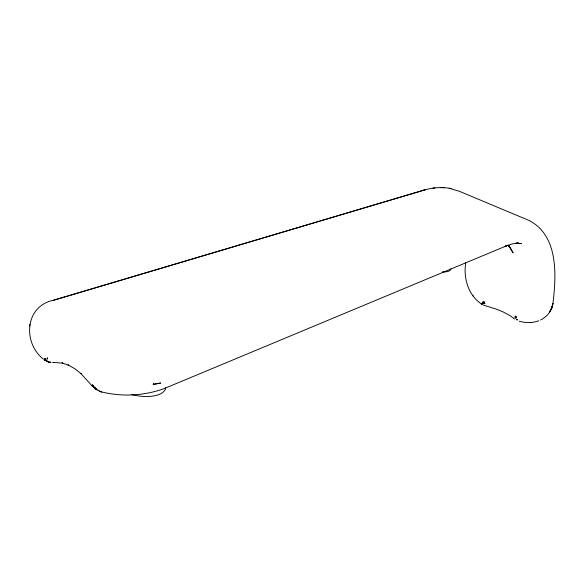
<?xml version="1.0" encoding="UTF-8"?>
<svg xmlns="http://www.w3.org/2000/svg" width="584" height="584" viewBox="0 0 584 584"><rect width="100%" height="100%" fill="white"/><g stroke="black" fill="none" stroke-linecap="round" stroke-linejoin="round"><path stroke-width="0.88" d="M465.725 262.902C463.258 278.028 468.2 294.971 481.245 303.87M483.53 303.527L484.932 303.059L483.632 303.658M516.161 317.433L515.497 316.141L516.687 317.886L515.468 316.2M46.289 360.671L47.611 361.591L44.902 358.715C45.596 361.051 48.508 362.613 50.845 362.357M94.112 387.119L92.462 384.849L94.112 387.119L95.958 388.455L94.141 387.082M45.552 359.934L46.012 360.394M482.282 303.716L481.734 303.658L482.413 303.877M517.227 319.93C515.46 318.462 518.074 320.521 516.913 319.711M45.275 359.635L46.048 358.912L45.194 359.518L44.8 358.846M515.044 316.747L515.344 317.455C514.329 315.236 516.526 320.017 515.285 317.506L515.285 317.506M540.536 320.017C547.179 316.922 552.033 310.403 552.982 303.118C556.355 275.071 558.567 235.921 529.272 220.569L459.301 191.253L449.154 188.311M50.18 362.481L50.604 362.284L47.501 361.584M52.925 300.366C24.623 306.629 22.834 343.231 43.471 359.189M484.428 302.03L482.282 302.351L484.45 302.111L482.968 302.235M538.762 320.755C532.542 323.164 525.556 323.054 519.205 321.2M50.02 362.452L50.604 362.284M422.977 190.347C432.138 187.698 441.796 186.676 451.213 188.566M52.545 362.467L53.334 362.401M54.297 362.336L53.37 362.401L62.911 363.153L62.028 362.971L68.737 365.27L68.007 364.912L74.708 368.657L81.096 373.716L80.694 373.322L91.885 385.695M440.307 187.61L444.431 187.741M432.919 188.07L434.971 187.946M530.666 322.499L531.148 322.492M101.813 392.134L95.645 389.039M517.796 243.199L521.388 243.484L515.928 243.316L517.709 243.053L511.672 244.068L505.102 246.302L506.766 245.725L164.141 388.615C143.715 396.018 120.632 397.069 99.66 391.411M517.387 243.199L520.008 243.535L517.293 243.185M48.793 362.124L49.136 362.219M100.747 391.66L100.382 391.623M483.107 305.001L496.115 309.06L502.707 311.71L510.153 315.725L514.599 319.025M95.426 388.9L97.17 390.01M44.669 359.007L45.092 359.335M92.184 385.593L93.206 386.571M507.554 245.076L510.825 248.711L510.336 248.127L513.088 252.865L508.562 245.368M484.443 303.33L484.8 303.724L484.194 303.286M472.711 295.424L473.434 296.387M509.007 245.901L509.934 247.353M508.554 245.251L509.956 247.477M98.601 390.338L98.878 390.82M450.848 268.874A17.797 5.942 16 0 1 442.263 271.903M165.732 387.703A27.886 12.753 10.6 0 1 131.32 394.448M153.621 383.856L153.577 384.33L160.717 383.024L153.008 384.433L153.621 383.856M29.667 325.536L29.572 326.507L29.828 324.624L29.667 325.536M552.917 303.563L551.741 307.965L552.917 303.563M551.135 309.038L549.639 312.068L551.135 309.038M96.221 388.703L95.973 389.032L96.221 388.703M47.267 357.89L47.654 358.941L47.267 357.89M424.94 189.851L52.392 300.592L424.94 189.851M47.07 361.255L46.574 361.087L47.07 361.255M44.545 360.072L44.917 360.394L44.545 360.072M95.207 388.696L91.885 385.615L95.207 388.696M482.004 304.293L481.399 303.695L482.004 304.293"/></g></svg>
